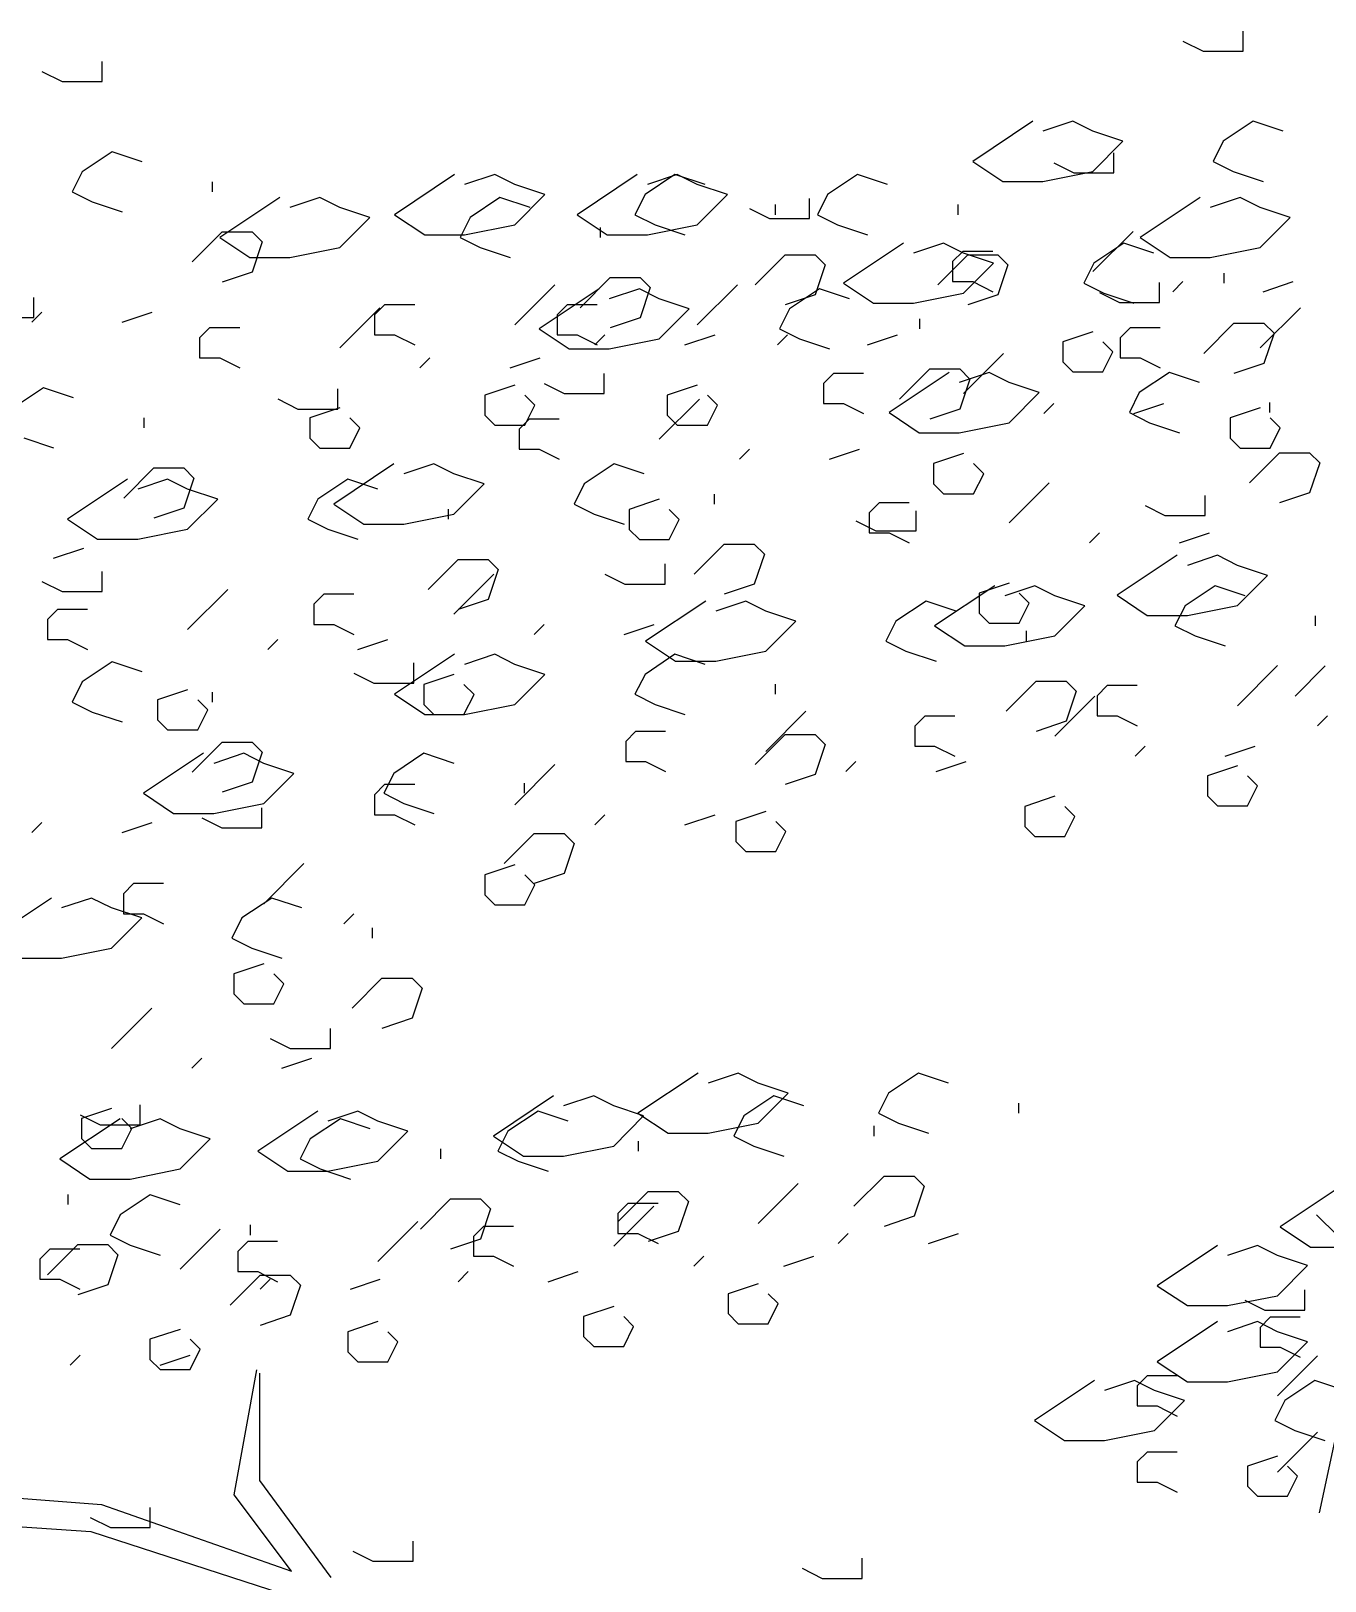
# Model space of a CAD drawing. Header units: metres. Extents: x 2330 to 2661, y 695 to 924.
# Drawn here: x 2614.947 to 2615.789, y 788.391 to 789.399 of the extents above; entities that cross this region are included whole.
import ezdxf

# ---------------------------------------------------------------- set-up
doc = ezdxf.new("R2010")
doc.units = ezdxf.units.M
doc.header["$LTSCALE"] = 20

msp = doc.modelspace()

# ---------------------------------------------------------------- linework, layer by layer
for p, q in [((2615.7354, 789.3862), (2615.7354, 789.3992)), ((2615.6963, 789.3927), (2615.7094, 789.3862)), ((2615.7094, 789.3862), (2615.7354, 789.3862)), ((2614.9928, 789.3664), (2614.9928, 789.3794)), ((2614.9537, 789.3729), (2614.9668, 789.3664)), ((2614.9668, 789.3664), (2614.9928, 789.3664)), ((2615.5986, 789.3405), (2615.5595, 789.3144)), ((2615.6246, 789.3405), (2615.6051, 789.334)), ((2615.6377, 789.334), (2615.6246, 789.3405)), ((2615.6572, 789.3275), (2615.6377, 789.334)), ((2615.742, 789.3405), (2615.7224, 789.3275)), ((2615.7615, 789.334), (2615.742, 789.3405)), ((2615.6377, 789.3079), (2615.6572, 789.3275)), ((2615.7224, 789.3275), (2615.7159, 789.3144)), ((2614.9994, 789.3207), (2614.9798, 789.3077)), ((2615.0189, 789.3142), (2614.9994, 789.3207)), ((2615.5595, 789.3144), (2615.579, 789.3014)), ((2615.6122, 789.3134), (2615.6252, 789.3069)), ((2615.6513, 789.3069), (2615.6513, 789.32)), ((2615.7159, 789.3144), (2615.7289, 789.3079)), ((2614.9798, 789.3077), (2614.9733, 789.2946)), ((2615.2223, 789.3058), (2615.1832, 789.2797)), ((2615.2484, 789.3058), (2615.2288, 789.2993)), ((2615.2614, 789.2993), (2615.2484, 789.3058)), ((2615.3411, 789.3058), (2615.302, 789.2797)), ((2615.3657, 789.3058), (2615.3462, 789.2928)), ((2615.3672, 789.3058), (2615.3477, 789.2993)), ((2615.3853, 789.2993), (2615.3657, 789.3058)), ((2615.3802, 789.2993), (2615.3672, 789.3058)), ((2615.4845, 789.3058), (2615.465, 789.2928)), ((2615.5041, 789.2993), (2615.4845, 789.3058)), ((2615.6051, 789.3014), (2615.6377, 789.3079)), ((2615.6252, 789.3069), (2615.6513, 789.3069)), ((2615.7289, 789.3079), (2615.7485, 789.3014)), ((2614.9733, 789.2946), (2614.9863, 789.2881)), ((2615.0645, 789.3011), (2615.0645, 789.2946)), ((2615.281, 789.2928), (2615.2614, 789.2993)), ((2615.3998, 789.2928), (2615.3802, 789.2993)), ((2615.579, 789.3014), (2615.6051, 789.3014)), ((2614.9863, 789.2881), (2615.0059, 789.2816)), ((2615.1085, 789.291), (2615.0694, 789.2649)), ((2615.1345, 789.291), (2615.115, 789.2845)), ((2615.1476, 789.2845), (2615.1345, 789.291)), ((2615.1671, 789.2779), (2615.1476, 789.2845)), ((2615.2518, 789.291), (2615.2323, 789.2779)), ((2615.2714, 789.2845), (2615.2518, 789.291)), ((2615.2614, 789.2732), (2615.281, 789.2928)), ((2615.3462, 789.2928), (2615.3396, 789.2797)), ((2615.3802, 789.2732), (2615.3998, 789.2928)), ((2615.4141, 789.2837), (2615.4272, 789.2772)), ((2615.4309, 789.2863), (2615.4309, 789.2797)), ((2615.4533, 789.2772), (2615.4533, 789.2902)), ((2615.465, 789.2928), (2615.4585, 789.2797)), ((2615.5497, 789.2863), (2615.5497, 789.2797)), ((2615.7075, 789.291), (2615.6684, 789.2649)), ((2615.7336, 789.291), (2615.714, 789.2845)), ((2615.7466, 789.2845), (2615.7336, 789.291)), ((2615.7661, 789.2779), (2615.7466, 789.2845)), ((2615.1476, 789.2584), (2615.1671, 789.2779)), ((2615.1832, 789.2797), (2615.2028, 789.2667)), ((2615.2323, 789.2779), (2615.2258, 789.2649)), ((2615.2288, 789.2667), (2615.2614, 789.2732)), ((2615.302, 789.2797), (2615.3216, 789.2667)), ((2615.3396, 789.2797), (2615.3527, 789.2732)), ((2615.3477, 789.2667), (2615.3802, 789.2732)), ((2615.3527, 789.2732), (2615.3722, 789.2667)), ((2615.4272, 789.2772), (2615.4533, 789.2772)), ((2615.4585, 789.2797), (2615.4715, 789.2732)), ((2615.4715, 789.2732), (2615.491, 789.2667)), ((2615.7466, 789.2584), (2615.7661, 789.2779)), ((2615.0515, 789.249), (2615.071, 789.2685)), ((2615.0694, 789.2649), (2615.0889, 789.2518)), ((2615.071, 789.2685), (2615.0906, 789.2685)), ((2615.0906, 789.2685), (2615.0971, 789.262)), ((2615.2028, 789.2667), (2615.2288, 789.2667)), ((2615.2258, 789.2649), (2615.2388, 789.2584)), ((2615.317, 789.2714), (2615.317, 789.2649)), ((2615.3216, 789.2667), (2615.3477, 789.2667)), ((2615.6638, 789.2688), (2615.6377, 789.2427)), ((2615.6684, 789.2649), (2615.6879, 789.2518)), ((2615.0971, 789.262), (2615.0906, 789.2424)), ((2615.115, 789.2518), (2615.1476, 789.2584)), ((2615.2388, 789.2584), (2615.2584, 789.2518)), ((2615.4178, 789.2341), (2615.4374, 789.2537)), ((2615.4374, 789.2537), (2615.4569, 789.2537)), ((2615.4569, 789.2537), (2615.4635, 789.2471)), ((2615.5144, 789.2613), (2615.4753, 789.2352)), ((2615.5405, 789.2613), (2615.5209, 789.2547)), ((2615.5367, 789.2341), (2615.5562, 789.2537)), ((2615.5535, 789.2547), (2615.5405, 789.2613)), ((2615.553, 789.2557), (2615.5464, 789.2492)), ((2615.5725, 789.2557), (2615.553, 789.2557)), ((2615.5731, 789.2482), (2615.5535, 789.2547)), ((2615.5562, 789.2537), (2615.5758, 789.2537)), ((2615.5758, 789.2537), (2615.5823, 789.2471)), ((2615.6578, 789.2613), (2615.6382, 789.2482)), ((2615.6773, 789.2547), (2615.6578, 789.2613)), ((2615.714, 789.2518), (2615.7466, 789.2584)), ((2615.0889, 789.2518), (2615.115, 789.2518)), ((2615.4635, 789.2471), (2615.4569, 789.2276)), ((2615.5464, 789.2492), (2615.5464, 789.2362)), ((2615.5535, 789.2286), (2615.5731, 789.2482)), ((2615.5823, 789.2471), (2615.5758, 789.2276)), ((2615.6382, 789.2482), (2615.6317, 789.2352)), ((2615.6879, 789.2518), (2615.714, 789.2518)), ((2615.0906, 789.2424), (2615.071, 789.2359)), ((2615.2875, 789.2341), (2615.2614, 789.208)), ((2615.304, 789.2192), (2615.3235, 789.2388)), ((2615.3235, 789.2388), (2615.3431, 789.2388)), ((2615.3431, 789.2388), (2615.3496, 789.2323)), ((2615.4063, 789.2341), (2615.3802, 789.208)), ((2615.4753, 789.2352), (2615.4949, 789.2221)), ((2615.5464, 789.2362), (2615.5595, 789.2362)), ((2615.5595, 789.2362), (2615.5725, 789.2296)), ((2615.6317, 789.2352), (2615.6448, 789.2286)), ((2615.681, 789.2227), (2615.681, 789.2357)), ((2615.6963, 789.2362), (2615.6898, 789.2296)), ((2615.723, 789.2417), (2615.723, 789.2352)), ((2615.7485, 789.2296), (2615.768, 789.2362)), ((2614.9483, 789.2128), (2614.9483, 789.2258)), ((2615.3164, 789.2315), (2615.2773, 789.2054)), ((2615.3425, 789.2315), (2615.3229, 789.225)), ((2615.3555, 789.225), (2615.3425, 789.2315)), ((2615.3496, 789.2323), (2615.3431, 789.2127)), ((2615.375, 789.2185), (2615.3555, 789.225)), ((2615.4569, 789.2276), (2615.4374, 789.221)), ((2615.4598, 789.2315), (2615.4402, 789.2185)), ((2615.4793, 789.225), (2615.4598, 789.2315)), ((2615.5209, 789.2221), (2615.5535, 789.2286)), ((2615.5758, 789.2276), (2615.5562, 789.221)), ((2615.6419, 789.2292), (2615.6549, 789.2227)), ((2615.6448, 789.2286), (2615.6643, 789.2221)), ((2615.6549, 789.2227), (2615.681, 789.2227)), ((2614.9222, 789.2128), (2614.9483, 789.2128)), ((2614.9537, 789.2163), (2614.9472, 789.2098)), ((2615.0059, 789.2098), (2615.0254, 789.2163)), ((2615.1736, 789.2192), (2615.1476, 789.1931)), ((2615.1767, 789.221), (2615.1702, 789.2145)), ((2615.1702, 789.2145), (2615.1702, 789.2015)), ((2615.1963, 789.221), (2615.1767, 789.221)), ((2615.2955, 789.221), (2615.289, 789.2145)), ((2615.289, 789.2145), (2615.289, 789.2015)), ((2615.3151, 789.221), (2615.2955, 789.221)), ((2615.3431, 789.2127), (2615.3235, 789.2062)), ((2615.3555, 789.1989), (2615.375, 789.2185)), ((2615.4402, 789.2185), (2615.4337, 789.2054)), ((2615.4949, 789.2221), (2615.5209, 789.2221)), ((2615.7727, 789.2192), (2615.7466, 789.1931)), ((2615.0628, 789.2062), (2615.0563, 789.1997)), ((2615.0824, 789.2062), (2615.0628, 789.2062)), ((2615.2773, 789.2054), (2615.2968, 789.1924)), ((2615.4337, 789.2054), (2615.4467, 789.1989)), ((2615.5249, 789.212), (2615.5249, 789.2054)), ((2615.6377, 789.2035), (2615.6181, 789.197)), ((2615.6619, 789.2062), (2615.6554, 789.1997)), ((2615.6814, 789.2062), (2615.6619, 789.2062)), ((2615.7099, 789.1895), (2615.7295, 789.2091)), ((2615.7295, 789.2091), (2615.749, 789.2091)), ((2615.749, 789.2091), (2615.7556, 789.2026)), ((2615.7556, 789.2026), (2615.749, 789.183)), ((2615.0563, 789.1997), (2615.0563, 789.1866)), ((2615.1702, 789.2015), (2615.1832, 789.2015)), ((2615.1832, 789.2015), (2615.1963, 789.195)), ((2615.289, 789.2015), (2615.302, 789.2015)), ((2615.2968, 789.1924), (2615.3229, 789.1924)), ((2615.302, 789.2015), (2615.3151, 789.195)), ((2615.3201, 789.2015), (2615.3136, 789.195)), ((2615.3229, 789.1924), (2615.3555, 789.1989)), ((2615.3722, 789.195), (2615.3918, 789.2015)), ((2615.4389, 789.2015), (2615.4324, 789.195)), ((2615.4467, 789.1989), (2615.4663, 789.1924)), ((2615.491, 789.195), (2615.5106, 789.2015)), ((2615.6181, 789.197), (2615.6181, 789.184)), ((2615.6507, 789.1905), (2615.6442, 789.197)), ((2615.6554, 789.1997), (2615.6554, 789.1866)), ((2615.0563, 789.1866), (2615.0694, 789.1866)), ((2615.0694, 789.1866), (2615.0824, 789.1801)), ((2615.2062, 789.1866), (2615.1997, 789.1801)), ((2615.2584, 789.1801), (2615.2779, 789.1866)), ((2615.5796, 789.1895), (2615.5535, 789.1634)), ((2615.6181, 789.184), (2615.6246, 789.1775)), ((2615.6442, 789.1775), (2615.6507, 789.1905)), ((2615.6554, 789.1866), (2615.6684, 789.1866)), ((2615.6684, 789.1866), (2615.6814, 789.1801)), ((2615.749, 789.183), (2615.7295, 789.1765)), ((2615.3196, 789.1633), (2615.3196, 789.1763)), ((2615.4688, 789.1765), (2615.4623, 789.1699)), ((2615.4883, 789.1765), (2615.4688, 789.1765)), ((2615.5441, 789.177), (2615.505, 789.151)), ((2615.5119, 789.1598), (2615.5315, 789.1794)), ((2615.5315, 789.1794), (2615.551, 789.1794)), ((2615.5702, 789.177), (2615.5506, 789.1705)), ((2615.551, 789.1794), (2615.5575, 789.1728)), ((2615.5575, 789.1728), (2615.551, 789.1533)), ((2615.5832, 789.1705), (2615.5702, 789.177)), ((2615.6246, 789.1775), (2615.6377, 789.1775)), ((2615.6377, 789.1775), (2615.6442, 789.1775)), ((2615.6875, 789.177), (2615.6679, 789.164)), ((2615.7071, 789.1705), (2615.6875, 789.177)), ((2614.9548, 789.1671), (2614.9352, 789.1541)), ((2614.9743, 789.1606), (2614.9548, 789.1671)), ((2615.1463, 789.1533), (2615.1463, 789.1664)), ((2615.2614, 789.1689), (2615.2419, 789.1623)), ((2615.2419, 789.1623), (2615.2419, 789.1493)), ((2615.2745, 789.1558), (2615.2679, 789.1623)), ((2615.2805, 789.1698), (2615.2935, 789.1633)), ((2615.2935, 789.1633), (2615.3196, 789.1633)), ((2615.3802, 789.1689), (2615.3607, 789.1623)), ((2615.3607, 789.1623), (2615.3607, 789.1493)), ((2615.3933, 789.1558), (2615.3868, 789.1623)), ((2615.4623, 789.1699), (2615.4623, 789.1569)), ((2615.6028, 789.164), (2615.5832, 789.1705)), ((2615.5832, 789.1444), (2615.6028, 789.164)), ((2615.6679, 789.164), (2615.6614, 789.151)), ((2615.1072, 789.1599), (2615.1202, 789.1533)), ((2615.1202, 789.1533), (2615.1463, 789.1533)), ((2615.1476, 789.154), (2615.128, 789.1475)), ((2615.2679, 789.1428), (2615.2745, 789.1558)), ((2615.3816, 789.1598), (2615.3555, 789.1337)), ((2615.3868, 789.1428), (2615.3933, 789.1558)), ((2615.4623, 789.1569), (2615.4753, 789.1569)), ((2615.4753, 789.1569), (2615.4883, 789.1504)), ((2615.551, 789.1533), (2615.5315, 789.1467)), ((2615.6122, 789.1569), (2615.6057, 789.1504)), ((2615.6643, 789.1504), (2615.6839, 789.1569)), ((2615.7466, 789.154), (2615.727, 789.1475)), ((2615.7527, 789.1575), (2615.7527, 789.151)), ((2615.02, 789.1476), (2615.02, 789.141)), ((2615.128, 789.1475), (2615.128, 789.1344)), ((2615.1606, 789.141), (2615.1541, 789.1475)), ((2615.2419, 789.1493), (2615.2484, 789.1428)), ((2615.2484, 789.1428), (2615.2614, 789.1428)), ((2615.2614, 789.1428), (2615.2679, 789.1428)), ((2615.2708, 789.1467), (2615.2642, 789.1402)), ((2615.2903, 789.1467), (2615.2708, 789.1467)), ((2615.3607, 789.1493), (2615.3672, 789.1428)), ((2615.3672, 789.1428), (2615.3802, 789.1428)), ((2615.3802, 789.1428), (2615.3868, 789.1428)), ((2615.505, 789.151), (2615.5246, 789.1379)), ((2615.5506, 789.1379), (2615.5832, 789.1444)), ((2615.6614, 789.151), (2615.6745, 789.1444)), ((2615.6745, 789.1444), (2615.694, 789.1379)), ((2615.727, 789.1475), (2615.727, 789.1344)), ((2615.7596, 789.141), (2615.7531, 789.1475)), ((2614.9418, 789.1345), (2614.9613, 789.128)), ((2615.128, 789.1344), (2615.1345, 789.1279)), ((2615.1541, 789.1279), (2615.1606, 789.141)), ((2615.2642, 789.1402), (2615.2642, 789.1272)), ((2615.5246, 789.1379), (2615.5506, 789.1379)), ((2615.727, 789.1344), (2615.7336, 789.1279)), ((2615.7531, 789.1279), (2615.7596, 789.141)), ((2615.1345, 789.1279), (2615.1476, 789.1279)), ((2615.1476, 789.1279), (2615.1541, 789.1279)), ((2615.2642, 789.1272), (2615.2773, 789.1272)), ((2615.2773, 789.1272), (2615.2903, 789.1207)), ((2615.4141, 789.1272), (2615.4076, 789.1207)), ((2615.4663, 789.1207), (2615.4858, 789.1272)), ((2615.5535, 789.1243), (2615.534, 789.1178)), ((2615.7336, 789.1279), (2615.7466, 789.1279)), ((2615.7396, 789.1053), (2615.7592, 789.1249)), ((2615.7466, 789.1279), (2615.7531, 789.1279)), ((2615.7592, 789.1249), (2615.7787, 789.1249)), ((2615.7787, 789.1249), (2615.7853, 789.1183)), ((2615.0069, 789.0954), (2615.0265, 789.115)), ((2615.0265, 789.115), (2615.046, 789.115)), ((2615.046, 789.115), (2615.0526, 789.1084)), ((2615.1827, 789.1176), (2615.1436, 789.0915)), ((2615.2088, 789.1176), (2615.1892, 789.1111)), ((2615.2218, 789.1111), (2615.2088, 789.1176)), ((2615.3261, 789.1176), (2615.3065, 789.1046)), ((2615.3457, 789.1111), (2615.3261, 789.1176)), ((2615.534, 789.1178), (2615.534, 789.1047)), ((2615.5666, 789.1112), (2615.56, 789.1178)), ((2615.7853, 789.1183), (2615.7787, 789.0988)), ((2615.0094, 789.1077), (2614.9703, 789.0816)), ((2615.0355, 789.1077), (2615.016, 789.1012)), ((2615.0485, 789.1012), (2615.0355, 789.1077)), ((2615.0526, 789.1084), (2615.046, 789.0889)), ((2615.1528, 789.1077), (2615.1333, 789.0946)), ((2615.1724, 789.1012), (2615.1528, 789.1077)), ((2615.2414, 789.1046), (2615.2218, 789.1111)), ((2615.2218, 789.085), (2615.2414, 789.1046)), ((2615.3065, 789.1046), (2615.3, 789.0915)), ((2615.534, 789.1047), (2615.5405, 789.0982)), ((2615.56, 789.0982), (2615.5666, 789.1112)), ((2615.6093, 789.1053), (2615.5832, 789.0792)), ((2615.0681, 789.0946), (2615.0485, 789.1012)), ((2615.0485, 789.0751), (2615.0681, 789.0946)), ((2615.1333, 789.0946), (2615.1268, 789.0816)), ((2615.1436, 789.0915), (2615.1632, 789.0785)), ((2615.3, 789.0915), (2615.3131, 789.085)), ((2615.3555, 789.0946), (2615.3359, 789.088)), ((2615.3913, 789.098), (2615.3913, 789.0915)), ((2615.4985, 789.0922), (2615.492, 789.0857)), ((2615.518, 789.0922), (2615.4985, 789.0922)), ((2615.5405, 789.0982), (2615.5535, 789.0982)), ((2615.5535, 789.0982), (2615.56, 789.0982)), ((2615.7107, 789.084), (2615.7107, 789.097)), ((2615.7787, 789.0988), (2615.7592, 789.0922)), ((2614.9703, 789.0816), (2614.9899, 789.0686)), ((2615.046, 789.0889), (2615.0265, 789.0823)), ((2615.1268, 789.0816), (2615.1398, 789.0751)), ((2615.1892, 789.0785), (2615.2218, 789.085)), ((2615.218, 789.0881), (2615.218, 789.0816)), ((2615.3131, 789.085), (2615.3326, 789.0785)), ((2615.3359, 789.088), (2615.3359, 789.075)), ((2615.3685, 789.0815), (2615.362, 789.088)), ((2615.362, 789.0685), (2615.3685, 789.0815)), ((2615.492, 789.0857), (2615.492, 789.0727)), ((2615.5226, 789.0741), (2615.5226, 789.0871)), ((2615.6716, 789.0905), (2615.6846, 789.084)), ((2615.6846, 789.084), (2615.7107, 789.084)), ((2615.016, 789.0686), (2615.0485, 789.0751)), ((2615.1398, 789.0751), (2615.1593, 789.0686)), ((2615.1632, 789.0785), (2615.1892, 789.0785)), ((2615.3359, 789.075), (2615.3425, 789.0685)), ((2615.4835, 789.0806), (2615.4965, 789.0741)), ((2615.492, 789.0727), (2615.505, 789.0727)), ((2615.4965, 789.0741), (2615.5226, 789.0741)), ((2615.505, 789.0727), (2615.518, 789.0662)), ((2615.6419, 789.0727), (2615.6354, 789.0662)), ((2615.694, 789.0662), (2615.7136, 789.0727)), ((2614.9613, 789.0563), (2614.9809, 789.0628)), ((2614.9899, 789.0686), (2615.016, 789.0686)), ((2615.3425, 789.0685), (2615.3555, 789.0685)), ((2615.3555, 789.0685), (2615.362, 789.0685)), ((2615.3782, 789.0458), (2615.3978, 789.0654)), ((2615.3978, 789.0654), (2615.4173, 789.0654)), ((2615.4173, 789.0654), (2615.4239, 789.0589)), ((2615.205, 789.0359), (2615.2245, 789.0555)), ((2615.2245, 789.0555), (2615.2441, 789.0555)), ((2615.2441, 789.0555), (2615.2506, 789.049)), ((2615.3592, 789.0394), (2615.3592, 789.0525)), ((2615.4239, 789.0589), (2615.4173, 789.0393)), ((2615.6926, 789.0582), (2615.6535, 789.0321)), ((2615.7187, 789.0582), (2615.6992, 789.0516)), ((2615.7317, 789.0516), (2615.7187, 789.0582)), ((2615.7513, 789.0451), (2615.7317, 789.0516)), ((2614.9928, 789.0345), (2614.9928, 789.0475)), ((2615.2479, 789.0458), (2615.2218, 789.0198)), ((2615.2506, 789.049), (2615.2441, 789.0294)), ((2615.3201, 789.0459), (2615.3331, 789.0394)), ((2615.7317, 789.0255), (2615.7513, 789.0451)), ((2614.9537, 789.041), (2614.9668, 789.0345)), ((2614.9668, 789.0345), (2614.9928, 789.0345)), ((2615.0746, 789.0359), (2615.0485, 789.0099)), ((2615.1371, 789.0328), (2615.1306, 789.0263)), ((2615.1566, 789.0328), (2615.1371, 789.0328)), ((2615.3331, 789.0394), (2615.3592, 789.0394)), ((2615.4173, 789.0393), (2615.3978, 789.0328)), ((2615.5738, 789.0383), (2615.5347, 789.0122)), ((2615.5832, 789.0401), (2615.5637, 789.0335)), ((2615.5637, 789.0335), (2615.5637, 789.0205)), ((2615.5999, 789.0383), (2615.5803, 789.0318)), ((2615.5963, 789.027), (2615.5897, 789.0335)), ((2615.6129, 789.0318), (2615.5999, 789.0383)), ((2615.6325, 789.0253), (2615.6129, 789.0318)), ((2615.6535, 789.0321), (2615.6731, 789.019)), ((2615.7172, 789.0383), (2615.6977, 789.0253)), ((2615.7368, 789.0318), (2615.7172, 789.0383)), ((2614.9638, 789.0229), (2614.9573, 789.0164)), ((2614.9834, 789.0229), (2614.9638, 789.0229)), ((2615.1306, 789.0263), (2615.1306, 789.0132)), ((2615.2441, 789.0294), (2615.2245, 789.0229)), ((2615.3857, 789.0284), (2615.3466, 789.0023)), ((2615.4118, 789.0284), (2615.3922, 789.0219)), ((2615.4248, 789.0219), (2615.4118, 789.0284)), ((2615.4444, 789.0154), (2615.4248, 789.0219)), ((2615.5291, 789.0284), (2615.5095, 789.0154)), ((2615.5486, 789.0219), (2615.5291, 789.0284)), ((2615.5897, 789.014), (2615.5963, 789.027)), ((2615.6129, 789.0057), (2615.6325, 789.0253)), ((2615.6977, 789.0253), (2615.6911, 789.0122)), ((2615.6992, 789.019), (2615.7317, 789.0255)), ((2614.9573, 789.0164), (2614.9573, 789.0033)), ((2615.1306, 789.0132), (2615.1436, 789.0132)), ((2615.1436, 789.0132), (2615.1566, 789.0067)), ((2615.2805, 789.0132), (2615.274, 789.0067)), ((2615.3326, 789.0067), (2615.3522, 789.0132)), ((2615.4248, 788.9958), (2615.4444, 789.0154)), ((2615.5095, 789.0154), (2615.503, 789.0023)), ((2615.5347, 789.0122), (2615.5543, 788.9992)), ((2615.5637, 789.0205), (2615.5702, 789.014)), ((2615.5702, 789.014), (2615.5832, 789.014)), ((2615.5832, 789.014), (2615.5897, 789.014)), ((2615.6731, 789.019), (2615.6992, 789.019)), ((2615.6911, 789.0122), (2615.7042, 789.0057)), ((2615.7824, 789.0188), (2615.7824, 789.0122)), ((2614.9573, 789.0033), (2614.9703, 789.0033)), ((2614.9703, 789.0033), (2614.9834, 788.9968)), ((2615.1072, 789.0033), (2615.1007, 788.9968)), ((2615.1593, 788.9968), (2615.1789, 789.0033)), ((2615.3466, 789.0023), (2615.3661, 788.9893)), ((2615.503, 789.0023), (2615.516, 788.9958)), ((2615.5803, 788.9992), (2615.6129, 789.0057)), ((2615.5943, 789.0089), (2615.5943, 789.0023)), ((2615.7042, 789.0057), (2615.7237, 788.9992)), ((2615.2223, 788.9938), (2615.1832, 788.9677)), ((2615.2484, 788.9938), (2615.2288, 788.9872)), ((2615.2614, 788.9872), (2615.2484, 788.9938)), ((2615.3657, 788.9938), (2615.3462, 788.9807)), ((2615.3853, 788.9872), (2615.3657, 788.9938)), ((2615.3922, 788.9893), (2615.4248, 788.9958)), ((2615.516, 788.9958), (2615.5356, 788.9893)), ((2615.5543, 788.9992), (2615.5803, 788.9992)), ((2614.9994, 788.9888), (2614.9798, 788.9758)), ((2615.0189, 788.9823), (2614.9994, 788.9888)), ((2615.1567, 788.9815), (2615.1697, 788.975)), ((2615.1958, 788.975), (2615.1958, 788.9881)), ((2615.2218, 788.9806), (2615.2023, 788.9741)), ((2615.281, 788.9807), (2615.2614, 788.9872)), ((2615.2614, 788.9611), (2615.281, 788.9807)), ((2615.3462, 788.9807), (2615.3396, 788.9677)), ((2615.3661, 788.9893), (2615.3922, 788.9893)), ((2615.7578, 788.9864), (2615.7317, 788.9603)), ((2615.7693, 788.9666), (2615.7889, 788.9862)), ((2614.9798, 788.9758), (2614.9733, 788.9627)), ((2615.0485, 788.9707), (2615.029, 788.9642)), ((2615.1697, 788.975), (2615.1958, 788.975)), ((2615.2023, 788.9741), (2615.2023, 788.9611)), ((2615.2349, 788.9676), (2615.2283, 788.9741)), ((2615.4309, 788.9742), (2615.4309, 788.9677)), ((2615.5812, 788.9567), (2615.6008, 788.9762)), ((2615.6008, 788.9762), (2615.6203, 788.9762)), ((2615.6203, 788.9762), (2615.6268, 788.9697)), ((2615.647, 788.9734), (2615.6405, 788.9668)), ((2615.6666, 788.9734), (2615.647, 788.9734)), ((2614.9733, 788.9627), (2614.9863, 788.9562)), ((2615.029, 788.9642), (2615.029, 788.9512)), ((2615.0616, 788.9577), (2615.0551, 788.9642)), ((2615.0645, 788.9692), (2615.0645, 788.9627)), ((2615.1832, 788.9677), (2615.2028, 788.9546)), ((2615.2023, 788.9611), (2615.2088, 788.9545)), ((2615.2283, 788.9545), (2615.2349, 788.9676)), ((2615.2288, 788.9546), (2615.2614, 788.9611)), ((2615.3396, 788.9677), (2615.3527, 788.9611)), ((2615.3527, 788.9611), (2615.3722, 788.9546)), ((2615.639, 788.9666), (2615.6129, 788.9405)), ((2615.6268, 788.9697), (2615.6203, 788.9502)), ((2615.6405, 788.9668), (2615.6405, 788.9538)), ((2614.9863, 788.9562), (2615.0059, 788.9497)), ((2615.029, 788.9512), (2615.0355, 788.9446)), ((2615.0551, 788.9446), (2615.0616, 788.9577)), ((2615.2028, 788.9546), (2615.2288, 788.9546)), ((2615.2088, 788.9545), (2615.2218, 788.9545)), ((2615.2218, 788.9545), (2615.2283, 788.9545)), ((2615.4509, 788.9567), (2615.4248, 788.9306)), ((2615.5282, 788.9535), (2615.5217, 788.947)), ((2615.5478, 788.9535), (2615.5282, 788.9535)), ((2615.6405, 788.9538), (2615.6535, 788.9538)), ((2615.6535, 788.9538), (2615.6666, 788.9473)), ((2615.7904, 788.9538), (2615.7839, 788.9473)), ((2615.0355, 788.9446), (2615.0485, 788.9446)), ((2615.0485, 788.9446), (2615.0551, 788.9446)), ((2615.3401, 788.9436), (2615.3336, 788.9371)), ((2615.3596, 788.9436), (2615.3401, 788.9436)), ((2615.4178, 788.922), (2615.4374, 788.9416)), ((2615.4374, 788.9416), (2615.4569, 788.9416)), ((2615.4569, 788.9416), (2615.4635, 788.9351)), ((2615.5217, 788.947), (2615.5217, 788.934)), ((2615.6203, 788.9502), (2615.6008, 788.9436)), ((2615.0515, 788.9171), (2615.071, 788.9366)), ((2615.071, 788.9366), (2615.0906, 788.9366)), ((2615.0906, 788.9366), (2615.0971, 788.9301)), ((2615.0971, 788.9301), (2615.0906, 788.9105)), ((2615.3336, 788.9371), (2615.3336, 788.9241)), ((2615.4635, 788.9351), (2615.4569, 788.9155)), ((2615.5217, 788.934), (2615.5347, 788.934)), ((2615.5347, 788.934), (2615.5478, 788.9275)), ((2615.6716, 788.934), (2615.6651, 788.9275)), ((2615.7237, 788.9275), (2615.7433, 788.934)), ((2615.0589, 788.9294), (2615.0198, 788.9033)), ((2615.085, 788.9294), (2615.0655, 788.9228)), ((2615.0981, 788.9228), (2615.085, 788.9294)), ((2615.1176, 788.9163), (2615.0981, 788.9228)), ((2615.2023, 788.9294), (2615.1828, 788.9163)), ((2615.2219, 788.9228), (2615.2023, 788.9294)), ((2615.2875, 788.922), (2615.2614, 788.8959)), ((2615.3336, 788.9241), (2615.3466, 788.9241)), ((2615.3466, 788.9241), (2615.3596, 788.9175)), ((2615.4835, 788.9241), (2615.4769, 788.9175)), ((2615.5356, 788.9175), (2615.5551, 788.9241)), ((2615.7317, 788.9212), (2615.7122, 788.9147)), ((2615.0906, 788.9105), (2615.071, 788.904)), ((2615.0981, 788.8967), (2615.1176, 788.9163)), ((2615.1828, 788.9163), (2615.1763, 788.9033)), ((2615.4569, 788.9155), (2615.4374, 788.909)), ((2615.7122, 788.9147), (2615.7122, 788.9016)), ((2615.7448, 788.9081), (2615.7383, 788.9147)), ((2615.0198, 788.9033), (2615.0394, 788.8902)), ((2615.1767, 788.909), (2615.1702, 788.9024)), ((2615.1702, 788.9024), (2615.1702, 788.8894)), ((2615.1763, 788.9033), (2615.1893, 788.8967)), ((2615.1963, 788.909), (2615.1767, 788.909)), ((2615.2675, 788.9098), (2615.2675, 788.9033)), ((2615.6129, 788.9014), (2615.5934, 788.8948)), ((2615.7122, 788.9016), (2615.7187, 788.8951)), ((2615.7383, 788.8951), (2615.7448, 788.9081)), ((2615.0394, 788.8902), (2615.0655, 788.8902)), ((2615.0655, 788.8902), (2615.0981, 788.8967)), ((2615.0968, 788.8809), (2615.0968, 788.8939)), ((2615.1893, 788.8967), (2615.2088, 788.8902)), ((2615.4248, 788.8915), (2615.4052, 788.8849)), ((2615.5934, 788.8948), (2615.5934, 788.8818)), ((2615.626, 788.8883), (2615.6194, 788.8948)), ((2615.7187, 788.8951), (2615.7317, 788.8951)), ((2615.7317, 788.8951), (2615.7383, 788.8951)), ((2614.9537, 788.8844), (2614.9472, 788.8779)), ((2615.0059, 788.8779), (2615.0254, 788.8844)), ((2615.0577, 788.8874), (2615.0707, 788.8809)), ((2615.0707, 788.8809), (2615.0968, 788.8809)), ((2615.1702, 788.8894), (2615.1832, 788.8894)), ((2615.1832, 788.8894), (2615.1963, 788.8829)), ((2615.3201, 788.8894), (2615.3136, 788.8829)), ((2615.3722, 788.8829), (2615.3918, 788.8894)), ((2615.4052, 788.8849), (2615.4052, 788.8719)), ((2615.4378, 788.8784), (2615.4313, 788.8849)), ((2615.5934, 788.8818), (2615.5999, 788.8753)), ((2615.6194, 788.8753), (2615.626, 788.8883)), ((2615.2545, 788.8576), (2615.274, 788.8772)), ((2615.274, 788.8772), (2615.2936, 788.8772)), ((2615.2936, 788.8772), (2615.3001, 788.8707)), ((2615.3001, 788.8707), (2615.2936, 788.8511)), ((2615.4052, 788.8719), (2615.4118, 788.8654)), ((2615.4313, 788.8654), (2615.4378, 788.8784)), ((2615.5999, 788.8753), (2615.6129, 788.8753)), ((2615.6129, 788.8753), (2615.6194, 788.8753)), ((2615.4118, 788.8654), (2615.4248, 788.8654)), ((2615.4248, 788.8654), (2615.4313, 788.8654)), ((2615.1241, 788.8576), (2615.0981, 788.8315)), ((2615.2614, 788.8568), (2615.2419, 788.8503)), ((2615.2419, 788.8503), (2615.2419, 788.8372)), ((2615.2745, 788.8437), (2615.2679, 788.8503)), ((2615.2936, 788.8511), (2615.274, 788.8446)), ((2615.0133, 788.8446), (2615.0068, 788.838)), ((2615.0329, 788.8446), (2615.0133, 788.8446)), ((2615.2679, 788.8307), (2615.2745, 788.8437)), ((2614.9599, 788.8352), (2614.9208, 788.8091)), ((2614.986, 788.8352), (2614.9665, 788.8287)), ((2614.999, 788.8287), (2614.986, 788.8352)), ((2615.0068, 788.838), (2615.0068, 788.825)), ((2615.1033, 788.8352), (2615.0838, 788.8222)), ((2615.1229, 788.8287), (2615.1033, 788.8352)), ((2615.2419, 788.8372), (2615.2484, 788.8307)), ((2615.2484, 788.8307), (2615.2614, 788.8307)), ((2615.2614, 788.8307), (2615.2679, 788.8307)), ((2615.0186, 788.8222), (2614.999, 788.8287)), ((2614.999, 788.8026), (2615.0186, 788.8222)), ((2615.0068, 788.825), (2615.0198, 788.825)), ((2615.0198, 788.825), (2615.0329, 788.8185)), ((2615.0838, 788.8222), (2615.0772, 788.8091)), ((2615.1567, 788.825), (2615.1502, 788.8185)), ((2615.0772, 788.8091), (2615.0903, 788.8026)), ((2615.1685, 788.8157), (2615.1685, 788.8091)), ((2614.9665, 788.7961), (2614.999, 788.8026)), ((2615.0903, 788.8026), (2615.1098, 788.7961)), ((2614.9404, 788.7961), (2614.9665, 788.7961)), ((2615.0981, 788.7924), (2615.0785, 788.7859)), ((2615.0785, 788.7859), (2615.0785, 788.7728)), ((2615.1111, 788.7793), (2615.1046, 788.7859)), ((2615.1046, 788.7663), (2615.1111, 788.7793)), ((2615.1555, 788.7635), (2615.175, 788.7831)), ((2615.175, 788.7831), (2615.1946, 788.7831)), ((2615.1946, 788.7831), (2615.2011, 788.7765)), ((2615.0785, 788.7728), (2615.085, 788.7663)), ((2615.2011, 788.7765), (2615.1946, 788.757)), ((2615.0251, 788.7635), (2614.999, 788.7374)), ((2615.085, 788.7663), (2615.0981, 788.7663)), ((2615.0981, 788.7663), (2615.1046, 788.7663)), ((2615.1414, 788.7372), (2615.1414, 788.7503)), ((2615.1946, 788.757), (2615.175, 788.7504)), ((2615.1023, 788.7438), (2615.1153, 788.7372)), ((2615.0577, 788.7309), (2615.0512, 788.7244)), ((2615.1098, 788.7244), (2615.1294, 788.7309)), ((2615.1153, 788.7372), (2615.1414, 788.7372)), ((2615.3807, 788.7213), (2615.3416, 788.6952)), ((2615.4068, 788.7213), (2615.3873, 788.7148)), ((2615.4198, 788.7148), (2615.4068, 788.7213)), ((2615.5241, 788.7213), (2615.5046, 788.7083)), ((2615.5437, 788.7148), (2615.5241, 788.7213)), ((2615.4394, 788.7083), (2615.4198, 788.7148)), ((2615.4198, 788.6887), (2615.4394, 788.7083)), ((2615.5046, 788.7083), (2615.4981, 788.6952)), ((2614.999, 788.6983), (2614.9795, 788.6917)), ((2615.0176, 788.6877), (2615.0176, 788.7007)), ((2615.2867, 788.7064), (2615.2476, 788.6803)), ((2615.3128, 788.7064), (2615.2932, 788.6999)), ((2615.3258, 788.6999), (2615.3128, 788.7064)), ((2615.3453, 788.6934), (2615.3258, 788.6999)), ((2615.4301, 788.7064), (2615.4105, 788.6934)), ((2615.4496, 788.6999), (2615.4301, 788.7064)), ((2615.5893, 788.7017), (2615.5893, 788.6952)), ((2615.0045, 788.6916), (2614.9654, 788.6655)), ((2614.9785, 788.6942), (2614.9915, 788.6877)), ((2614.9795, 788.6917), (2614.9795, 788.6787)), ((2615.0121, 788.6852), (2615.0056, 788.6917)), ((2615.0306, 788.6916), (2615.011, 788.685)), ((2615.0436, 788.685), (2615.0306, 788.6916)), ((2615.1332, 788.6965), (2615.0941, 788.6704)), ((2615.1479, 788.6916), (2615.1283, 788.6785)), ((2615.1593, 788.6965), (2615.1397, 788.69)), ((2615.1674, 788.685), (2615.1479, 788.6916)), ((2615.1723, 788.69), (2615.1593, 788.6965)), ((2615.1919, 788.6835), (2615.1723, 788.69)), ((2615.2766, 788.6965), (2615.257, 788.6835)), ((2615.2961, 788.69), (2615.2766, 788.6965)), ((2615.3258, 788.6738), (2615.3453, 788.6934)), ((2615.3416, 788.6952), (2615.3612, 788.6822)), ((2615.3873, 788.6822), (2615.4198, 788.6887)), ((2615.4105, 788.6934), (2615.404, 788.6803)), ((2615.4981, 788.6952), (2615.5111, 788.6887)), ((2615.5111, 788.6887), (2615.5306, 788.6822)), ((2614.9795, 788.6787), (2614.986, 788.6722)), ((2614.9915, 788.6877), (2615.0176, 788.6877)), ((2615.0056, 788.6722), (2615.0121, 788.6852)), ((2615.0631, 788.6785), (2615.0436, 788.685)), ((2615.0436, 788.659), (2615.0631, 788.6785)), ((2615.1283, 788.6785), (2615.1218, 788.6655)), ((2615.1723, 788.6639), (2615.1919, 788.6835)), ((2615.2476, 788.6803), (2615.2671, 788.6673)), ((2615.257, 788.6835), (2615.2505, 788.6704)), ((2615.3612, 788.6822), (2615.3873, 788.6822)), ((2615.404, 788.6803), (2615.417, 788.6738)), ((2615.4952, 788.6869), (2615.4952, 788.6803)), ((2614.986, 788.6722), (2614.999, 788.6722)), ((2614.999, 788.6722), (2615.0056, 788.6722)), ((2615.0941, 788.6704), (2615.1137, 788.6574)), ((2615.213, 788.672), (2615.213, 788.6655)), ((2615.2505, 788.6704), (2615.2636, 788.6639)), ((2615.2932, 788.6673), (2615.3258, 788.6738)), ((2615.3418, 788.677), (2615.3418, 788.6704)), ((2615.417, 788.6738), (2615.4366, 788.6673)), ((2615.8364, 788.6758), (2615.785, 788.4353)), ((2614.9654, 788.6655), (2614.9849, 788.6524)), ((2615.011, 788.6524), (2615.0436, 788.659)), ((2615.1218, 788.6655), (2615.1348, 788.659)), ((2615.1348, 788.659), (2615.1544, 788.6524)), ((2615.1397, 788.6574), (2615.1723, 788.6639)), ((2615.2636, 788.6639), (2615.2831, 788.6574)), ((2615.2671, 788.6673), (2615.2932, 788.6673)), ((2614.9849, 788.6524), (2615.011, 788.6524)), ((2615.1137, 788.6574), (2615.1397, 788.6574)), ((2615.4459, 788.6495), (2615.4198, 788.6235)), ((2615.4822, 788.6347), (2615.5018, 788.6543)), ((2615.5018, 788.6543), (2615.5213, 788.6543)), ((2615.5213, 788.6543), (2615.5278, 788.6477)), ((2614.9705, 788.6423), (2614.9705, 788.6358)), ((2615.0241, 788.642), (2615.0046, 788.629)), ((2615.0437, 788.6355), (2615.0241, 788.642)), ((2615.2, 788.6198), (2615.2196, 788.6394)), ((2615.2196, 788.6394), (2615.2391, 788.6394)), ((2615.2391, 788.6394), (2615.2456, 788.6329)), ((2615.3287, 788.6248), (2615.3483, 788.6443)), ((2615.3483, 788.6443), (2615.3678, 788.6443)), ((2615.3678, 788.6443), (2615.3744, 788.6378)), ((2615.3744, 788.6378), (2615.3678, 788.6183)), ((2615.5278, 788.6477), (2615.5213, 788.6282)), ((2615.7987, 788.6473), (2615.7596, 788.6212)), ((2615.0046, 788.629), (2614.998, 788.6159)), ((2615.2456, 788.6329), (2615.2391, 788.6133)), ((2615.3519, 788.6347), (2615.3258, 788.6086)), ((2615.3351, 788.6365), (2615.3286, 788.63)), ((2615.3286, 788.63), (2615.3286, 788.6169)), ((2615.3547, 788.6365), (2615.3351, 788.6365)), ((2615.5213, 788.6282), (2615.5018, 788.6216)), ((2615.7832, 788.6291), (2615.8239, 788.5889)), ((2615.0697, 788.6198), (2615.0436, 788.5937)), ((2615.0893, 788.6225), (2615.0893, 788.6159)), ((2615.1984, 788.6248), (2615.1723, 788.5987)), ((2615.2411, 788.6216), (2615.2345, 788.6151)), ((2615.2606, 788.6216), (2615.2411, 788.6216)), ((2615.3678, 788.6183), (2615.3483, 788.6117)), ((2615.7596, 788.6212), (2615.7792, 788.6081)), ((2614.9574, 788.5901), (2614.977, 788.6097)), ((2614.977, 788.6097), (2614.9965, 788.6097)), ((2614.9965, 788.6097), (2615.003, 788.6031)), ((2614.998, 788.6159), (2615.0111, 788.6094)), ((2615.0111, 788.6094), (2615.0306, 788.6029)), ((2615.0876, 788.6117), (2615.0811, 788.6052)), ((2615.1071, 788.6117), (2615.0876, 788.6117)), ((2615.2391, 788.6133), (2615.2196, 788.6068)), ((2615.2345, 788.6151), (2615.2345, 788.6021)), ((2615.3286, 788.6169), (2615.3416, 788.6169)), ((2615.3416, 788.6169), (2615.3547, 788.6104)), ((2615.4785, 788.6169), (2615.472, 788.6104)), ((2615.5306, 788.6104), (2615.5502, 788.6169)), ((2615.7187, 788.6091), (2615.6796, 788.583)), ((2615.7448, 788.6091), (2615.7252, 788.6026)), ((2615.7578, 788.6026), (2615.7448, 788.6091)), ((2615.7792, 788.6081), (2615.8052, 788.6081)), ((2614.9589, 788.6068), (2614.9524, 788.6003)), ((2614.9524, 788.6003), (2614.9524, 788.5872)), ((2614.9784, 788.6068), (2614.9589, 788.6068)), ((2615.003, 788.6031), (2614.9965, 788.5836)), ((2615.0811, 788.6052), (2615.0811, 788.5922)), ((2615.2345, 788.6021), (2615.2476, 788.6021)), ((2615.2476, 788.6021), (2615.2606, 788.5956)), ((2615.3844, 788.6021), (2615.3779, 788.5956)), ((2615.4366, 788.5956), (2615.4561, 788.6021)), ((2615.7774, 788.5961), (2615.7578, 788.6026)), ((2615.0762, 788.5703), (2615.0958, 788.5899)), ((2615.0811, 788.5922), (2615.0941, 788.5922)), ((2615.0941, 788.5922), (2615.1071, 788.5856)), ((2615.0958, 788.5899), (2615.1153, 788.5899)), ((2615.1153, 788.5899), (2615.1219, 788.5833)), ((2615.231, 788.5922), (2615.2245, 788.5856)), ((2615.2831, 788.5856), (2615.3027, 788.5922)), ((2615.7578, 788.5765), (2615.7774, 788.5961)), ((2614.9524, 788.5872), (2614.9654, 788.5872)), ((2614.9654, 788.5872), (2614.9784, 788.5807)), ((2614.9965, 788.5836), (2614.977, 788.5771)), ((2615.1023, 788.5872), (2615.0957, 788.5807)), ((2615.1219, 788.5833), (2615.1153, 788.5638)), ((2615.1544, 788.5807), (2615.1739, 788.5872)), ((2615.4198, 788.5843), (2615.4003, 788.5778)), ((2615.4003, 788.5778), (2615.4003, 788.5648)), ((2615.4329, 788.5713), (2615.4264, 788.5778)), ((2615.6796, 788.583), (2615.6992, 788.57)), ((2615.7756, 788.5671), (2615.7756, 788.5802)), ((2615.3258, 788.5695), (2615.3062, 788.5629)), ((2615.4264, 788.5582), (2615.4329, 788.5713)), ((2615.6992, 788.57), (2615.7252, 788.57)), ((2615.7252, 788.57), (2615.7578, 788.5765)), ((2615.7365, 788.5736), (2615.7495, 788.5671)), ((2615.7495, 788.5671), (2615.7756, 788.5671)), ((2615.1153, 788.5638), (2615.0958, 788.5572)), ((2615.1723, 788.5596), (2615.1528, 788.553)), ((2615.3062, 788.5629), (2615.3062, 788.5499)), ((2615.3388, 788.5564), (2615.3323, 788.5629)), ((2615.4003, 788.5648), (2615.4068, 788.5582)), ((2615.4068, 788.5582), (2615.4198, 788.5582)), ((2615.4198, 788.5582), (2615.4264, 788.5582)), ((2615.7187, 788.5596), (2615.6796, 788.5335)), ((2615.7448, 788.5596), (2615.7252, 788.553)), ((2615.7578, 788.553), (2615.7448, 788.5596)), ((2615.7531, 788.5625), (2615.7466, 788.5559)), ((2615.7726, 788.5625), (2615.7531, 788.5625)), ((2615.0436, 788.5546), (2615.024, 788.5481)), ((2615.024, 788.5481), (2615.024, 788.535)), ((2615.0566, 788.5416), (2615.0501, 788.5481)), ((2615.1528, 788.553), (2615.1528, 788.54)), ((2615.1853, 788.5465), (2615.1788, 788.553)), ((2615.3062, 788.5499), (2615.3128, 788.5434)), ((2615.3323, 788.5434), (2615.3388, 788.5564)), ((2615.7466, 788.5559), (2615.7466, 788.5429)), ((2615.7774, 788.5465), (2615.7578, 788.553)), ((2614.9785, 788.5377), (2614.972, 788.5312)), ((2615.0306, 788.5312), (2615.0502, 788.5377)), ((2615.0501, 788.5285), (2615.0566, 788.5416)), ((2615.1528, 788.54), (2615.1593, 788.5335)), ((2615.1788, 788.5335), (2615.1853, 788.5465)), ((2615.3128, 788.5434), (2615.3258, 788.5434)), ((2615.3258, 788.5434), (2615.3323, 788.5434)), ((2615.7466, 788.5429), (2615.7596, 788.5429)), ((2615.7578, 788.527), (2615.7774, 788.5465)), ((2615.7839, 788.5374), (2615.7578, 788.5113)), ((2615.7596, 788.5429), (2615.7726, 788.5364)), ((2615.024, 788.535), (2615.0306, 788.5285)), ((2615.0306, 788.5285), (2615.0436, 788.5285)), ((2615.0436, 788.5285), (2615.0501, 788.5285)), ((2615.0789, 788.4469), (2615.0935, 788.5283)), ((2615.1593, 788.5335), (2615.1723, 788.5335)), ((2615.1723, 788.5335), (2615.1788, 788.5335)), ((2615.6796, 788.5335), (2615.6992, 788.5204)), ((2615.7252, 788.5204), (2615.7578, 788.527)), ((2615.0952, 788.5261), (2615.0952, 788.4563)), ((2615.6387, 788.5214), (2615.5996, 788.4954)), ((2615.6648, 788.5214), (2615.6452, 788.5149)), ((2615.6778, 788.5149), (2615.6648, 788.5214)), ((2615.6731, 788.5243), (2615.6666, 788.5178)), ((2615.6666, 788.5178), (2615.6666, 788.5048)), ((2615.6926, 788.5243), (2615.6731, 788.5243)), ((2615.6992, 788.5204), (2615.7252, 788.5204)), ((2615.7821, 788.5214), (2615.7625, 788.5084)), ((2615.8016, 788.5149), (2615.7821, 788.5214)), ((2615.6974, 788.5084), (2615.6778, 788.5149)), ((2615.6778, 788.4888), (2615.6974, 788.5084)), ((2615.7625, 788.5084), (2615.756, 788.4954)), ((2615.6666, 788.5048), (2615.6796, 788.5048)), ((2615.6796, 788.5048), (2615.6926, 788.4982)), ((2615.5996, 788.4954), (2615.6192, 788.4823)), ((2615.6452, 788.4823), (2615.6778, 788.4888)), ((2615.756, 788.4954), (2615.7691, 788.4888)), ((2615.7839, 788.4878), (2615.7578, 788.4617)), ((2615.7691, 788.4888), (2615.7886, 788.4823)), ((2615.6192, 788.4823), (2615.6452, 788.4823)), ((2615.6731, 788.4748), (2615.6666, 788.4683)), ((2615.6666, 788.4683), (2615.6666, 788.4552)), ((2615.6926, 788.4748), (2615.6731, 788.4748)), ((2615.7578, 788.4722), (2615.7383, 788.4656)), ((2614.7775, 788.4571), (2614.9925, 788.4407)), ((2615.0952, 788.4563), (2615.1417, 788.3932)), ((2615.7383, 788.4656), (2615.7383, 788.4526)), ((2615.7708, 788.4591), (2615.7643, 788.4656)), ((2615.7643, 788.4461), (2615.7708, 788.4591)), ((2615.1161, 788.3972), (2615.0789, 788.4469)), ((2615.6666, 788.4552), (2615.6796, 788.4552)), ((2615.6796, 788.4552), (2615.6926, 788.4487)), ((2615.7383, 788.4526), (2615.7448, 788.4461)), ((2614.9925, 788.4407), (2615.1161, 788.3972)), ((2615.0242, 788.4257), (2615.0242, 788.4388)), ((2615.7448, 788.4461), (2615.7578, 788.4461)), ((2615.7578, 788.4461), (2615.7643, 788.4461)), ((2614.8362, 788.433), (2614.9856, 788.4231)), ((2614.9851, 788.4323), (2614.9982, 788.4257)), ((2614.9856, 788.4231), (2615.1185, 788.3799)), ((2614.9982, 788.4257), (2615.0242, 788.4257)), ((2615.1952, 788.4037), (2615.1952, 788.4167)), ((2615.1561, 788.4102), (2615.1691, 788.4037)), ((2615.1691, 788.4037), (2615.1952, 788.4037)), ((2615.4484, 788.3992), (2615.4614, 788.3926)), ((2615.4875, 788.3926), (2615.4875, 788.4057)), ((2615.4614, 788.3926), (2615.4875, 788.3926))]:
    msp.add_line(p, q)

doc.saveas('drawing.dxf')
